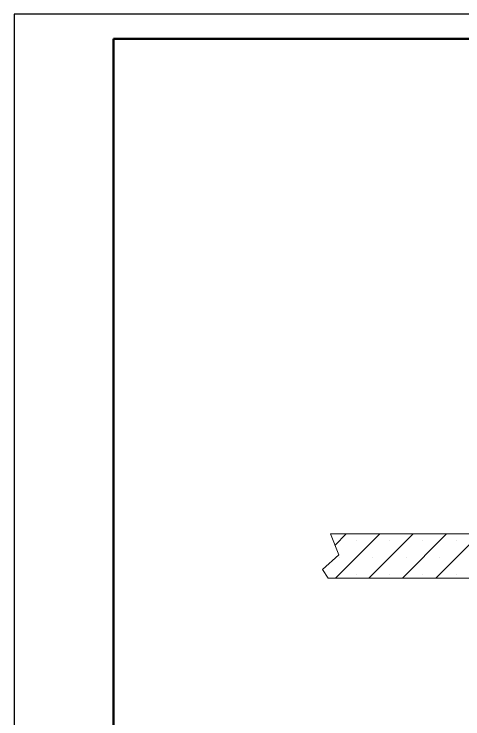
# Model space of a CAD drawing. Header units: millimetres. Extents: x -495897 to 1376592, y -28539 to 470976.
# Drawn here: x 418293 to 427327, y 257037 to 271221 of the extents above; entities that cross this region are included whole.
import ezdxf
from ezdxf.enums import TextEntityAlignment as Align

# ---------------------------------------------------------------- set-up
doc = ezdxf.new("R2010")
doc.units = ezdxf.units.MM
doc.layers.add('PDF _Геометрия', color=252, linetype='Continuous', lineweight=9)
doc.styles.add('XREF1$0$Standard', font='isocpeur.ttf')

# ---------------------------------------------------------------- blocks, each defined once
blk = doc.blocks.new('*U1053')
blk.add_lwpolyline([(0, 0), (420, 0), (420, 297), (0, 297)], close=True)
at = {"lineweight": 50}
blk.add_lwpolyline([(20, 292), (415, 292), (415, 5), (20, 5)], close=True, dxfattribs=at)
at = {"style": 'XREF1$0$Standard'}
for tag, p in [('СОГЛАСОВАНО_ДАТА2', (14.37, 145.56)), ('СОГЛАСОВАНО_ДАТА3', (19.37, 145.56)), ('СОГЛАСОВАНО_ФАМИЛИЯ2', (14.37, 110.56)), ('СОГЛАСОВАНО_ФАМИЛИЯ3', (19.37, 110.56)), ('СОГЛАСОВАНО_ДОЛЖНОСТЬ2', (14.37, 90.56)), ('СОГЛАСОВАНО_ДОЛЖНОСТЬ3', (19.37, 90.56))]:
    blk.add_attdef(tag, p, '', height=2.5, rotation=90, dxfattribs=at)
for tag, p in [('ВЗАМ_ИНВ_НОМЕР', (19.37, 77.5)), ('ИНВ_N_ПОДЛ', (19.37, 17.5))]:
    blk.add_attdef(tag, text='', height=2.5, rotation=90, dxfattribs=at).set_placement(p, align=Align.CENTER)
blk.add_attdef('ИНВ_ДАТА', text='', height=2.5, rotation=90, dxfattribs=at).set_placement((19.37, 63.83), align=Align.RIGHT)

msp = doc.modelspace()

# ---------------------------------------------------------------- linework, layer by layer
at = {"layer": 'PDF _Геометрия', "lineweight": 13}
for points in [[(431255.786, 260758.479), (429439.623, 260758.479), (424662.141, 260758.479), (424829.364, 260341.481), (424501.269, 260045.138), (424617.69, 259867.332), (429439.623, 259867.332), (429719.033, 259867.332), (430057.711, 259867.332)], [(424753.161, 260531.988), (424979.652, 260758.479)], [(424761.628, 259867.332), (425652.775, 260758.479)], [(425436.868, 259867.332), (426325.899, 260758.479)], [(426109.991, 259867.332), (426999.022, 260758.479)], [(426783.115, 259867.332), (427674.262, 260758.479)], [(425176.509, 260618.774), (425176.509, 260618.774)], [(425849.632, 260618.774), (425849.632, 260618.774)], [(426522.756, 260618.774), (426522.756, 260618.774)], [(427197.996, 260618.774), (427197.996, 260618.774)], [(424839.947, 260282.213), (424839.947, 260282.213)], [(425513.071, 260282.213), (425513.071, 260282.213)], [(426186.194, 260282.213), (426186.194, 260282.213)], [(426859.317, 260282.213), (426859.317, 260282.213)], [(425176.509, 259945.651), (425176.509, 259945.651)], [(425849.632, 259945.651), (425849.632, 259945.651)], [(426522.756, 259945.651), (426522.756, 259945.651)], [(427197.996, 259945.651), (427197.996, 259945.651)]]:
    msp.add_lwpolyline(points, dxfattribs=at)

# ---------------------------------------------------------------- block references
at = {"color": 7, "transparency": 33554687, "xscale": 100, "yscale": 100, "zscale": 100}
msp.add_blockref('*U1053', (418293.377, 241521.424), dxfattribs=at)

doc.saveas('drawing.dxf')
